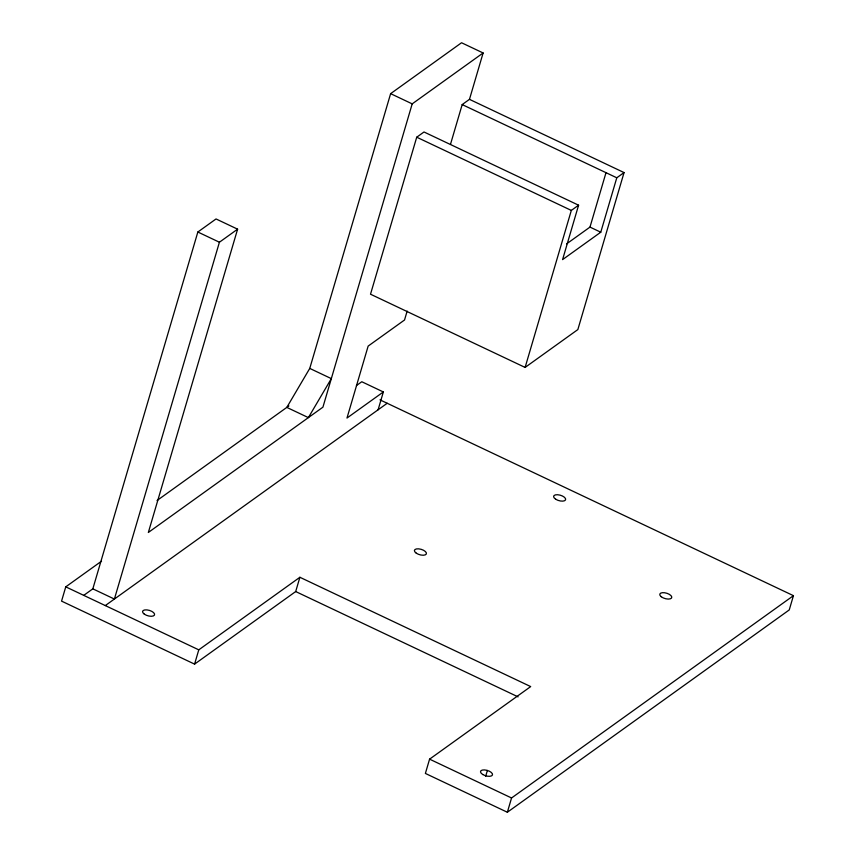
<?xml version="1.0" encoding="UTF-8"?>
<svg xmlns="http://www.w3.org/2000/svg" width="855" height="855" viewBox="0 0 855 855"><rect width="100%" height="100%" fill="white"/><g stroke="black" fill="none" stroke-linecap="round" stroke-linejoin="round"><path stroke-width="1.28" d="M101.542 561.169L65.76 586.851L61.56 601.118L194.577 664.121L295.691 591.553L299.891 577.275L530.699 686.586L429.584 759.155L425.384 773.433L507.357 812.25L789.24 609.936L793.44 595.668L380.005 399.862M83.737 595.369L92.832 588.839L197.847 232.015L216.037 218.955L237.605 229.172L148.343 532.473L322.923 407.172L412.196 103.872L483.118 52.967L461.55 42.75L390.628 93.655L309.756 368.409L286.81 407.397L308.377 417.614L331.334 378.626L309.756 368.409M237.605 229.172L219.414 242.232L114.399 599.056L92.832 588.839M194.577 664.121L198.777 649.843L299.891 577.275M624.054 172.571L616.786 177.787L600.766 232.207L562.579 259.61L578.589 205.2L424.005 131.98L416.727 137.206L370.514 294.205L525.109 367.426L577.852 329.57L624.054 172.571L469.47 99.351L462.192 104.577L450.5 144.292M378.102 409.791L383.35 391.953L361.783 381.736L356.428 385.573M407.151 311.081L404.533 319.994L368.152 346.093L346.98 418.052L383.35 391.953M469.47 99.351L483.118 52.967M525.109 367.426L571.322 210.416L578.589 205.2M566.641 243.846L589.982 227.099L606.003 172.678M485.64 776.404L487.393 770.451M507.357 812.25L511.557 797.982L793.44 595.668M157.042 500.528L288.883 405.911M105.304 605.575L387.197 403.261M462.192 104.577L616.786 177.787M390.628 93.655L412.196 103.872M416.727 137.206L571.322 210.416M589.982 227.099L600.766 232.207M197.847 232.015L219.414 242.232M295.691 591.553L518.087 696.868M65.76 586.851L198.777 649.843M429.584 759.155L511.557 797.982M661.257 596.747A6.242 2.811 16.4 0 0 671.506 598.094A6.242 2.811 16.4 0 0 664.527 592.739A6.242 2.811 16.4 0 0 661.257 596.747M416.267 553.174A6.242 2.811 16.4 0 0 426.292 554.051A6.242 2.811 16.4 0 0 418.683 548.846A6.242 2.811 16.4 0 0 416.267 553.174M555.761 499.267A6.242 2.811 16.4 0 0 565.583 499.801A6.242 2.811 16.4 0 0 557.556 494.724A6.242 2.811 16.4 0 0 555.761 499.267M144.303 614.136A6.242 2.811 16.4 0 0 154.413 615.162A6.242 2.811 16.4 0 0 147.007 609.904A6.242 2.811 16.4 0 0 144.303 614.136M482.765 774.523A6.242 2.811 16.4 0 0 492.491 774.919A6.242 2.811 16.4 0 0 484.283 769.906A6.242 2.811 16.4 0 0 482.765 774.523"/></g></svg>
